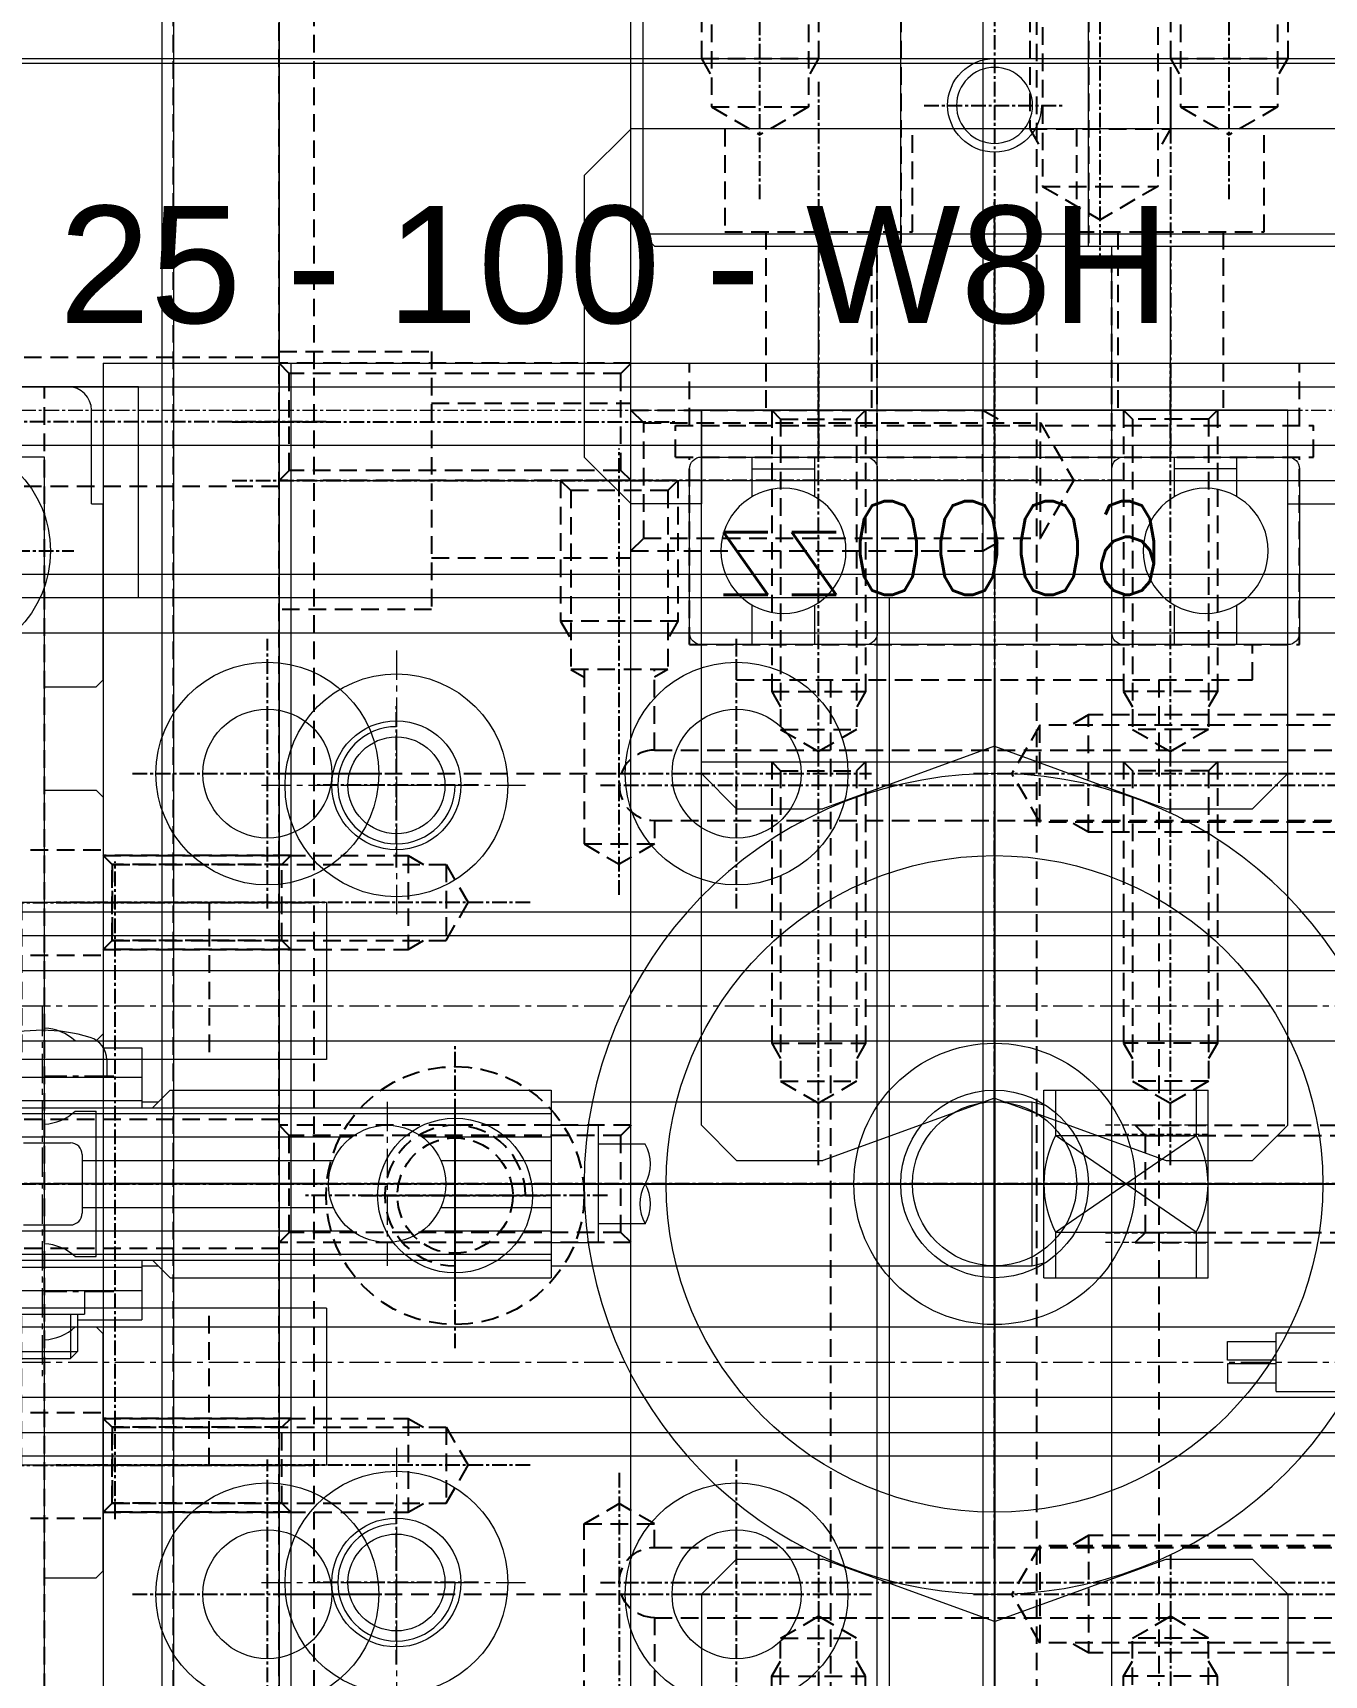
# Model space of a CAD drawing. Header units: millimetres. Extents: x -32759 to 129432, y 390 to 54305.
# Drawn here: x 11886.9 to 11941.9, y 24555.9 to 24626 of the extents above; entities that cross this region are included whole.
import ezdxf

# ---------------------------------------------------------------- set-up
doc = ezdxf.new("R2010")
doc.units = ezdxf.units.MM
doc.linetypes.add('CENTER', pattern=[2, 1.25, -0.25, 0.25, -0.25])
doc.linetypes.add('HIDDEN', pattern=[0.375, 0.25, -0.125])
doc.layers.add('_BODY', color=7, linetype='Continuous', lineweight=13)
doc.layers.add('CL', color=1, linetype='CENTER')
doc.layers.add('HL', color=2, linetype='HIDDEN')
doc.styles.get("Standard").update_dxf_attribs({"font": 'arial.ttf'})
doc.styles.add('한글', font='romans.shx', dxfattribs={"height": 4, "bigfont": 'whgtxt.shx'})
doc.dimstyles.new('AM_ISO$0', dxfattribs={"dimtxt": 3.5, "dimasz": 3.5, "dimexe": 1, "dimexo": 1, "dimgap": 1.5, "dimtad": 1, "dimdsep": 46, "dimtxsty": 'Standard', "dimcen": 0, "dimclrd": 256, "dimclre": 256, "dimclrt": 2, "dimadec": 0, "dimazin": 2, "dimtp": 0.1, "dimtm": 0.1, "dimtfac": 0.71, "dimtdec": 3, "dimtmove": 0, "dimatfit": 3, "dimfxl": 1, "dimlwd": -1, "dimlwe": -1, "dimarcsym": 1})

# ---------------------------------------------------------------- blocks, each defined once
blk = doc.blocks.new('473232')
at = {"ltscale": 0.5}
blk.add_line((206922.869, 18218.89), (206542.869, 18218.89), dxfattribs=at)
at = {"layer": 'HL', "ltscale": 3}
blk.add_line((206542.869, 18216.59), (206922.869, 18216.59), dxfattribs=at)
blk = doc.blocks.new('564wt')
at = {"layer": 'HL', "ltscale": 3}
for p, q in [((202139.172, 17166.356), (202499.172, 17166.356)), ((202139.172, 17160.356), (202499.172, 17160.356))]:
    blk.add_line(p, q, dxfattribs=at)
blk = doc.blocks.new('65UWRT56')
at = {"ltscale": 0.5}
blk.add_line((202499.172, 17587.608), (202139.172, 17587.608), dxfattribs=at)
blk = doc.blocks.new('7ETE54')
at = {"xscale": -1, "rotation": 180}
blk.add_blockref('564wt', (0, 35287.123), dxfattribs=at)
blk.add_blockref('65UWRT56', (0, 539.159))
blk = doc.blocks.new('56E4T3')
for name, p in [('7ETE54', (-3549.445, 1516.421)), ('473232', (-7923.142, 1389.797))]:
    blk.add_blockref(name, p)
blk = doc.blocks.new('y8itwt')
at = {"color": 1, "ltscale": 0.5}
blk.add_circle((240471.292, 30586.833), 14, dxfattribs=at)
at = {"layer": 'CL', "ltscale": 0.5}
for p, q in [((240471.292, 30602.809), (240471.292, 30570.858)), ((240455.317, 30586.833), (240487.268, 30586.833))]:
    blk.add_line(p, q, dxfattribs=at)
blk = doc.blocks.new('67iwrw')
at = {"color": 1, "ltscale": 0.5}
blk.add_circle((240418.069, 30534.504), 3.5, dxfattribs=at)
at = {"layer": 'CL', "ltscale": 0.5}
for p, q in [((240418.069, 30539.007), (240418.069, 30530.002)), ((240413.566, 30534.504), (240422.572, 30534.504))]:
    blk.add_line(p, q, dxfattribs=at)
blk = doc.blocks.new('rtert')
at = {"layer": 'CL', "ltscale": 0.5}
blk.add_line((308634.073, 27466.306), (308614.873, 27466.306), dxfattribs=at)
at = {"layer": 'HL', "ltscale": 3}
for p, q in [((308616.873, 27468.306), (308617.252, 27467.927)), ((308616.873, 27468.306), (308628.873, 27468.306)), ((308628.873, 27468.306), (308628.873, 27464.306)), ((308628.873, 27468.306), (308629.529, 27467.927)), ((308617.252, 27467.927), (308617.252, 27464.685)), ((308617.252, 27467.927), (308630.494, 27467.927)), ((308630.494, 27467.927), (308630.494, 27464.685)), ((308630.494, 27467.927), (308631.43, 27466.306)), ((308630.494, 27464.685), (308631.43, 27466.306)), ((308616.873, 27464.306), (308617.252, 27464.685)), ((308617.252, 27464.685), (308630.494, 27464.685)), ((308628.873, 27464.306), (308629.529, 27464.685)), ((308616.873, 27464.306), (308628.873, 27464.306))]:
    blk.add_line(p, q, dxfattribs=at)
blk = doc.blocks.new('56eyeryry')
at = {"ltscale": 0.5}
for p, q in [((235056.74, 50704.631), (235056.74, 50679.631)), ((235072.24, 50704.631), (235056.74, 50704.631)), ((235073.74, 50703.131), (235072.24, 50704.631)), ((235073.74, 50703.131), (235073.74, 50699.448)), ((235071.077, 50692.131), (235073.74, 50699.448)), ((235071.077, 50692.131), (235073.74, 50684.814)), ((235073.74, 50684.814), (235073.74, 50681.131)), ((235072.24, 50679.631), (235073.74, 50681.131)), ((235072.24, 50679.631), (235056.74, 50679.631))]:
    blk.add_line(p, q, dxfattribs=at)
blk.add_blockref('rtert', (-73560.133, 23233.325))
at = {"xscale": -1, "rotation": 180}
blk.add_blockref('rtert', (-73560.133, 78150.937), dxfattribs=at)
blk = doc.blocks.new('e4ter')
at = {"layer": 'CL', "ltscale": 0.5}
blk.add_line((231586.488, 52130.682), (231602.488, 52130.682), dxfattribs=at)
at = {"layer": 'HL', "ltscale": 3}
for p, q in [((231588.488, 52134.682), (231592.888, 52134.682)), ((231592.888, 52134.682), (231592.888, 52126.682)), ((231592.888, 52132.932), (231600.488, 52132.932)), ((231592.888, 52128.432), (231600.488, 52128.432)), ((231592.888, 52126.682), (231588.488, 52126.682))]:
    blk.add_line(p, q, dxfattribs=at)
blk = doc.blocks.new('6e54')
at = {"ltscale": 0.5}
for p, q in [((235176.909, 50206.725), (235178.909, 50208.725)), ((235178.909, 50208.725), (235190.909, 50208.725)), ((235190.909, 50208.725), (235192.909, 50206.725)), ((235176.909, 50142.725), (235176.909, 50206.725)), ((235192.909, 50203.725), (235192.909, 50206.725)), ((235188.909, 50178.725), (235188.909, 50203.725)), ((235188.909, 50203.725), (235192.909, 50203.725)), ((235192.909, 50178.725), (235188.909, 50178.725)), ((235192.909, 50178.725), (235192.909, 50124.725))]:
    blk.add_line(p, q, dxfattribs=at)
for p in [(3588.421, -1931.956), (3588.421, -1946.956)]:
    blk.add_blockref('e4ter', p)
blk = doc.blocks.new('67irtey')
at = {"xscale": -1}
for name, p in [('6e54', (467139.161, 2726.093)), ('56eyeryry', (466991.992, 2225.188)), ('56eyeryry', (467006.992, 2225.188))]:
    blk.add_blockref(name, p, dxfattribs=at)
for name, p in [('y8itwt', (-8554.04, 22330.486)), ('56eyeryry', (-3172.488, 2225.188)), ('67iwrw', (-8500.817, 22382.814))]:
    blk.add_blockref(name, p)
blk = doc.blocks.new('68w3rwt')
at = {"color": 1}
blk.add_blockref('67irtey', (-16361.778, 1883.768), dxfattribs=at)
blk = doc.blocks.new('*D660')
at = {"linetype": 'ByBlock', "ltscale": 0.5, "transparency": 16777216}
for p, q in [((208653.427, 29756.315), (208653.427, 29759.373)), ((208656.927, 29758.373), (208744.927, 29758.373)), ((208748.427, 29758.037), (208748.427, 29757.373))]:
    blk.add_line(p, q, dxfattribs=at)
at = {"ltscale": 0.5, "transparency": 16777216}
for points in [[(208656.927, 29758.957), (208656.927, 29757.79), (208653.427, 29758.373)], [(208744.927, 29758.957), (208744.927, 29757.79), (208748.427, 29758.373)]]:
    blk.add_solid(points, dxfattribs=at)
at = {"layer": 'Defpoints', "color": 0, "ltscale": 0.5, "transparency": 16777216}
for p in [(208748.427, 29759.037), (208748.427, 29758.373), (208653.427, 29755.315)]:
    blk.add_point(p, dxfattribs=at)
at = {"color": 2, "ltscale": 0.5, "transparency": 16777216, "insert": (208700.927, 29761.623), "char_height": 3.5, "attachment_point": 5, "bg_fill": 3, "box_fill_scale": 1.1, "bg_fill_color": 256, "bg_fill_true_color": 13158600, "bg_fill_transparency": 7062}
blk.add_mtext('95', dxfattribs=at)
blk = doc.blocks.new('ORDERNO')
at = {"color": 3}
blk.add_attdef('ORDER', (0, 0), '', height=5, dxfattribs=at)
blk = doc.blocks.new('tywerert')
for p, q in [((237778.667, 36749.444), (237916.167, 36749.444)), ((237778.667, 36749.244), (237916.167, 36749.244)), ((237778.667, 36735.444), (237916.167, 36735.444)), ((237778.667, 36732.944), (237916.167, 36732.944)), ((237778.667, 36727.444), (237916.167, 36727.444)), ((237778.667, 36724.944), (237916.167, 36724.944)), ((237778.667, 36713.044), (237916.167, 36713.044)), ((237778.667, 36712.044), (237916.167, 36712.044)), ((237778.667, 36710.544), (237916.167, 36710.544)), ((237778.667, 36707.544), (237916.167, 36707.544)), ((237778.667, 36695.344), (237916.167, 36695.344)), ((237877.167, 36692.594), (237877.167, 36695.094)), ((237778.667, 36692.344), (237916.167, 36692.344)), ((237778.667, 36690.844), (237916.167, 36690.844)), ((237778.667, 36689.844), (237916.167, 36689.844))]:
    blk.add_line(p, q)
at = {"color": 2, "linetype": 'CENTER', "ltscale": 0.5}
blk.add_line((237761.667, 36734.444), (237963.667, 36734.444), dxfattribs=at)
at = {"color": 2, "linetype": 'CENTER'}
for p, q in [((237839.667, 36724.194), (237839.667, 36712.694)), ((237833.917, 36718.444), (237845.417, 36718.444)), ((237777.667, 36709.044), (237917.167, 36709.044)), ((237761.667, 36701.444), (237917.167, 36701.444)), ((237777.667, 36693.844), (237917.167, 36693.844)), ((237839.667, 36690.194), (237839.667, 36678.694)), ((237833.917, 36684.444), (237845.417, 36684.444))]:
    blk.add_line(p, q, dxfattribs=at)
at = {"linetype": 'Continuous'}
for p, q in [((237877.167, 36695.094), (237881.505, 36695.094)), ((237875.098, 36694.724), (237877.167, 36694.724)), ((237875.098, 36693.924), (237875.098, 36694.724)), ((237877.167, 36693.924), (237875.098, 36693.924)), ((237877.167, 36693.764), (237875.098, 36693.764)), ((237875.098, 36693.764), (237875.098, 36692.964)), ((237875.098, 36692.964), (237877.167, 36692.964)), ((237877.167, 36692.594), (237881.505, 36692.594))]:
    blk.add_line(p, q, dxfattribs=at)
for centre, radius in [((237839.667, 36718.444), 4.75), ((237839.667, 36718.444), 2.75), ((237839.667, 36684.444), 4.75), ((237839.667, 36684.444), 2.75)]:
    blk.add_circle(centre, radius)
at = {"ltscale": 0.5}
blk.add_blockref('ORDERNO', (237803.555, 36738.158), dxfattribs=at).add_auto_attribs({'ORDER': 'NGQL 25 - 100 - W8H'})
blk = doc.blocks.new('fgture')
at = {"color": 2, "linetype": 'CENTER'}
for p, q in [((240849.032, 36516.43), (240849.032, 36532.43)), ((240834.332, 36520.48), (240834.332, 36527.48))]:
    blk.add_line(p, q, dxfattribs=at)
for p, q in [((240847.832, 36531.43), (240847.532, 36531.13)), ((240850.532, 36531.13), (240847.532, 36531.13)), ((240850.232, 36531.43), (240847.832, 36531.43)), ((240844.782, 36527.23), (240844.782, 36529.78)), ((240847.532, 36529.78), (240844.782, 36529.78)), ((240850.832, 36529.53), (240847.232, 36529.53)), ((240853.282, 36528.53), (240844.782, 36528.53)), ((240806.332, 36527.98), (240799.332, 36527.98)), ((240799.332, 36527.98), (240799.332, 36519.98)), ((240799.832, 36526.042), (240799.832, 36527.98)), ((240805.832, 36526.042), (240805.832, 36527.98)), ((240806.332, 36527.98), (240806.332, 36519.98)), ((240843.582, 36527.98), (240827.332, 36527.98)), ((240827.332, 36519.98), (240827.332, 36527.98)), ((240843.582, 36527.98), (240844.332, 36527.23)), ((240853.282, 36527.53), (240844.782, 36527.53)), ((240806.832, 36527.48), (240806.332, 36527.346)), ((240806.832, 36527.48), (240806.832, 36520.48)), ((240853.332, 36527.23), (240827.332, 36527.23)), ((240853.332, 36526.98), (240827.332, 36526.98)), ((240844.782, 36527.48), (240844.082, 36527.48)), ((240805.832, 36526.042), (240799.832, 36526.042)), ((240832.832, 36525.98), (240827.332, 36525.98)), ((240853.332, 36525.98), (240835.832, 36525.98)), ((240849.832, 36525.73), (240847.832, 36525.73)), ((240832.041, 36524.98), (240827.332, 36524.98)), ((240847.332, 36524.98), (240836.623, 36524.98)), ((240847.332, 36522.73), (240847.332, 36525.23)), ((240832.041, 36522.98), (240827.332, 36522.98)), ((240847.332, 36522.98), (240836.623, 36522.98)), ((240832.832, 36521.98), (240827.332, 36521.98)), ((240853.332, 36521.98), (240835.832, 36521.98)), ((240849.832, 36522.23), (240847.832, 36522.23)), ((240805.832, 36521.919), (240799.832, 36521.919)), ((240799.832, 36519.98), (240799.832, 36521.919)), ((240805.832, 36519.98), (240805.832, 36521.919)), ((240806.832, 36520.48), (240806.332, 36520.614)), ((240853.332, 36520.98), (240827.332, 36520.98)), ((240853.332, 36520.73), (240827.332, 36520.73)), ((240844.332, 36520.73), (240843.582, 36519.98)), ((240844.782, 36518.18), (240844.782, 36520.73)), ((240806.332, 36519.98), (240799.332, 36519.98)), ((240843.582, 36519.98), (240827.332, 36519.98)), ((240844.782, 36520.48), (240844.082, 36520.48)), ((240853.282, 36520.43), (240844.782, 36520.43)), ((240853.282, 36519.43), (240844.782, 36519.43)), ((240846.282, 36518.691), (240846.282, 36519.43)), ((240846.422, 36518.18), (240844.782, 36518.18))]:
    blk.add_line(p, q)
at = {"linetype": 'Continuous'}
for p, q in [((240847.532, 36529.53), (240847.532, 36531.13)), ((240847.232, 36528.53), (240847.232, 36529.53)), ((240827.332, 36526.48), (240825.332, 36526.48)), ((240825.332, 36521.48), (240825.332, 36526.48)), ((240823.332, 36525.68), (240825.332, 36525.68)), ((240823.332, 36522.28), (240825.332, 36522.28)), ((240827.332, 36521.48), (240825.332, 36521.48))]:
    blk.add_line(p, q, dxfattribs=at)
at = {"color": 2, "linetype": 'Continuous'}
blk.add_line((240847.832, 36529.53), (240847.832, 36531.43), dxfattribs=at)
at = {"ltscale": 0.5}
for p, q in [((240827.332, 36527.48), (240806.832, 36527.48)), ((240827.332, 36520.48), (240806.832, 36520.48))]:
    blk.add_line(p, q, dxfattribs=at)
at = {"color": 3, "linetype": 'HIDDEN'}
for p, q in [((240799.332, 36526.48), (240803.803, 36526.48)), ((240799.332, 36526.08), (240803.803, 36526.08)), ((240799.332, 36521.88), (240803.803, 36521.88)), ((240799.332, 36521.48), (240803.803, 36521.48))]:
    blk.add_line(p, q, dxfattribs=at)
at = {"color": 1}
for p, q in [((240805.832, 36526.042), (240799.832, 36521.919)), ((240799.832, 36526.042), (240805.832, 36521.919))]:
    blk.add_line(p, q, dxfattribs=at)
at = {"color": 2, "linetype": 'CENTER', "ltscale": 0.5}
blk.add_line((240902.332, 36523.98), (240798.332, 36523.98), dxfattribs=at)
blk.add_circle((240834.332, 36523.98), 2.5)
for centre, radius, start, end in [((240803.832, 36523.98), 4.5, 152.73396, 207.26604), ((240801.832, 36523.98), 4.5, 332.73396, 27.26604), ((240847.832, 36525.23), 0.5, 90, 180), ((240847.832, 36522.73), 0.5, 180, 270), ((240847.282, 36518.691), 1, 180, 253.04224), ((240849.032, 36524.43), 7, 253.04224, 286.95776)]:
    blk.add_arc(centre, radius, start, end)
at = {"color": 2}
for centre, start, end in [((240824.804, 36524.83), 150, 210), ((240821.86, 36524.83), 330, 30), ((240824.804, 36523.13), 150, 210)]:
    blk.add_arc(centre, 1.7, start, end, dxfattribs=at)
blk = doc.blocks.new('yioil')
blk.add_blockref('fgture', (-19273.798, -1434.611))
blk = doc.blocks.new('y8iil')
at = {"rotation": 180}
blk.add_blockref('tywerert', (459401.801, 72152.777), dxfattribs=at)
blk.add_blockref('yioil', (2, 361.963))
blk = doc.blocks.new('tiuerstwt')
at = {"ltscale": 0.5}
blk.add_circle((234826.104, 32508.07), 2.067, dxfattribs=at)
at = {"color": 1, "ltscale": 0.5}
blk.add_arc((234826.104, 32508.07), 2.5, 270, 180, dxfattribs=at)
at = {"layer": 'CL', "ltscale": 0.5}
for p, q in [((234826.104, 32511.57), (234826.104, 32504.57)), ((234822.604, 32508.07), (234829.604, 32508.07))]:
    blk.add_line(p, q, dxfattribs=at)
blk = doc.blocks.new('5tueryr')
at = {"layer": 'CL', "ltscale": 0.5}
blk.add_line((233769.991, 31422.771), (233788.991, 31422.771), dxfattribs=at)
at = {"layer": 'HL', "ltscale": 3}
for p, q in [((233771.991, 31425.521), (233786.991, 31425.521)), ((233771.991, 31420.021), (233786.991, 31420.021))]:
    blk.add_line(p, q, dxfattribs=at)
blk = doc.blocks.new('ytuwer5')
at = {"layer": 'CL', "ltscale": 0.5}
blk.add_line((233585.412, 30999.062), (233419.412, 30999.062), dxfattribs=at)
at = {"layer": 'HL', "ltscale": 3}
blk.add_line((233527.412, 31051.562), (233527.412, 30946.562), dxfattribs=at)
for name, p in [('tiuerstwt', (-1303.693, -1492.007)), ('5tueryr', (-244.58, -423.709)), ('tiuerstwt', (-1303.693, -1526.007))]:
    blk.add_blockref(name, p)
at = {"xscale": -1, "rotation": 180}
blk.add_blockref('5tueryr', (-244.58, 62389.333), dxfattribs=at)
blk = doc.blocks.new('9orerewr')
at = {"layer": 'CL', "ltscale": 0.5}
blk.add_line((234343.853, 30892.256), (234320.411, 30892.256), dxfattribs=at)
at = {"layer": 'HL', "ltscale": 3}
for p, q in [((234322.909, 30895.256), (234323.45, 30894.714)), ((234322.909, 30895.256), (234337.909, 30895.256)), ((234323.45, 30894.714), (234323.45, 30889.797)), ((234323.45, 30894.714), (234340.367, 30894.714)), ((234337.909, 30895.256), (234337.909, 30889.256)), ((234337.909, 30895.256), (234338.846, 30894.714)), ((234340.367, 30894.714), (234340.367, 30889.797)), ((234340.367, 30894.714), (234341.787, 30892.256)), ((234340.367, 30889.797), (234341.787, 30892.256)), ((234322.909, 30889.256), (234323.45, 30889.797)), ((234323.45, 30889.797), (234340.367, 30889.797)), ((234337.909, 30889.256), (234338.846, 30889.797)), ((234322.909, 30889.256), (234337.909, 30889.256))]:
    blk.add_line(p, q, dxfattribs=at)
blk = doc.blocks.new('RTYWRQ')
at = {"ltscale": 0.5}
blk.add_line((232745.33, 30570.904), (232865.33, 30570.904), dxfattribs=at)
at = {"layer": 'CL', "ltscale": 0.5}
blk.add_line((232805.33, 30573.904), (232805.33, 30477.904), dxfattribs=at)
at = {"xscale": -1, "rotation": 90}
blk.add_blockref('9orerewr', (263727.585, 264893.813), dxfattribs=at)
at = {"xscale": -1}
blk.add_blockref('9orerewr', (467188.238, -341.351), dxfattribs=at)
blk = doc.blocks.new('78WR6')
at = {"layer": 'CL', "ltscale": 0.5}
blk.add_line((234760.997, 32472.098), (234741.997, 32472.098), dxfattribs=at)
at = {"layer": 'HL', "ltscale": 3}
for p, q in [((234752.497, 32466.598), (234752.497, 32477.598)), ((234752.497, 32477.598), (234758.997, 32477.598)), ((234752.497, 32475.398), (234743.997, 32475.398)), ((234752.497, 32468.798), (234743.997, 32468.798)), ((234758.997, 32466.598), (234752.497, 32466.598))]:
    blk.add_line(p, q, dxfattribs=at)
blk = doc.blocks.new('i8etewt')
at = {"layer": 'CL', "ltscale": 0.5}
for p, q in [((233138.366, 30670.897), (233138.366, 30662.897)), ((233134.366, 30666.897), (233142.366, 30666.897))]:
    blk.add_line(p, q, dxfattribs=at)
at = {"layer": 'HL', "ltscale": 3}
blk.add_circle((233138.366, 30666.897), 2.459, dxfattribs=at)
blk.add_arc((233138.366, 30666.897), 3, 270, 180, dxfattribs=at)
blk = doc.blocks.new('iusgqw')
at = {"layer": 'CL', "ltscale": 0.5}
blk.add_line((234848.104, 32508.07), (234829.104, 32508.07), dxfattribs=at)
at = {"layer": 'HL', "ltscale": 3}
for p, q in [((234831.104, 32510.57), (234831.537, 32510.137)), ((234831.104, 32510.57), (234846.104, 32510.57)), ((234845.671, 32510.137), (234846.104, 32510.57)), ((234831.537, 32510.137), (234831.537, 32506.003)), ((234831.537, 32510.137), (234845.671, 32510.137)), ((234845.671, 32510.137), (234845.671, 32506.003)), ((234831.104, 32505.57), (234831.537, 32506.003)), ((234831.537, 32506.003), (234845.671, 32506.003)), ((234845.671, 32506.003), (234846.104, 32505.57)), ((234831.104, 32505.57), (234846.104, 32505.57))]:
    blk.add_line(p, q, dxfattribs=at)
blk = doc.blocks.new('678WRWRW')
at = {"layer": 'CL', "ltscale": 0.5}
blk.add_line((233401.992, 29460.89), (233382.992, 29460.89), dxfattribs=at)
at = {"layer": 'HL', "ltscale": 3}
for p, q in [((233399.992, 29478.39), (233384.992, 29478.39)), ((233399.992, 29443.39), (233384.992, 29443.39))]:
    blk.add_line(p, q, dxfattribs=at)
blk = doc.blocks.new('6854QRR')
at = {"ltscale": 0.5}
for p, q in [((232730.33, 30315.875), (233080.33, 30315.875)), ((232730.33, 30300.875), (233080.33, 30300.875))]:
    blk.add_line(p, q, dxfattribs=at)
at = {"rotation": 90}
for name, p in [('678WRWRW', (262266.22, -203084.118)), ('iusgqw', (265313.399, -204530.23)), ('78WR6', (265307.428, -204443.122)), ('iusgqw', (265345.899, -204530.23))]:
    blk.add_blockref(name, p, dxfattribs=at)
blk.add_blockref('i8etewt', (-333.536, -358.523))
blk = doc.blocks.new('uigrwww')
at = {"layer": 'CL', "ltscale": 0.5}
blk.add_line((202447.726, 32410.022), (202427.726, 32410.022), dxfattribs=at)
at = {"layer": 'HL', "ltscale": 3}
for p, q in [((202429.726, 32412.522), (202430.159, 32412.089)), ((202429.726, 32412.522), (202441.726, 32412.522)), ((202441.726, 32412.522), (202441.726, 32407.522)), ((202441.726, 32412.522), (202442.476, 32412.089)), ((202430.159, 32412.089), (202430.159, 32407.955)), ((202430.159, 32412.089), (202443.793, 32412.089)), ((202443.793, 32412.089), (202443.793, 32407.955)), ((202443.793, 32412.089), (202444.987, 32410.022)), ((202443.793, 32407.955), (202444.987, 32410.022)), ((202429.726, 32407.522), (202430.159, 32407.955)), ((202430.159, 32407.955), (202443.793, 32407.955)), ((202441.726, 32407.522), (202442.476, 32407.955)), ((202429.726, 32407.522), (202441.726, 32407.522))]:
    blk.add_line(p, q, dxfattribs=at)
blk = doc.blocks.new('69RYEY')
at = {"layer": 'CL', "ltscale": 0.5}
blk.add_line((233175.964, 32426.169), (233199.964, 32426.169), dxfattribs=at)
at = {"layer": 'HL', "ltscale": 3}
for p, q in [((233177.964, 32430.169), (233197.964, 32430.169)), ((233177.964, 32422.169), (233197.964, 32422.169))]:
    blk.add_line(p, q, dxfattribs=at)
blk = doc.blocks.new('67IRYE')
at = {"ltscale": 0.5}
blk.add_circle((234803.908, 32498.701), 1.621, dxfattribs=at)
at = {"color": 1, "ltscale": 0.5}
blk.add_arc((234803.908, 32498.701), 2, 270, 180, dxfattribs=at)
at = {"layer": 'CL', "ltscale": 0.5}
for p, q in [((234803.908, 32501.701), (234803.908, 32495.701)), ((234800.908, 32498.701), (234806.908, 32498.701))]:
    blk.add_line(p, q, dxfattribs=at)
blk = doc.blocks.new('8WRWRT')
at = {"ltscale": 0.5}
for p, q in [((233177.964, 32440.669), (233178.464, 32441.169)), ((233177.964, 32440.669), (233177.964, 32411.669)), ((233178.464, 32441.169), (233197.464, 32441.169)), ((233178.464, 32441.169), (233178.464, 32411.169)), ((233197.464, 32441.169), (233197.964, 32440.669)), ((233197.464, 32411.169), (233197.464, 32441.169)), ((233197.964, 32440.669), (233197.964, 32411.669)), ((233177.964, 32411.669), (233178.464, 32411.169)), ((233178.464, 32411.169), (233197.464, 32411.169)), ((233197.464, 32411.169), (233197.964, 32411.669))]:
    blk.add_line(p, q, dxfattribs=at)
for name, p in [('uigrwww', (30748.238, 26.147)), ('69RYEY', (0, 0)), ('67IRYE', (-1611.944, -72.532)), ('uigrwww', (30748.238, 6.147))]:
    blk.add_blockref(name, p)
blk = doc.blocks.new('763QR')
at = {"ltscale": 0.5}
blk.add_circle((234260.703, 29612.139), 3.3, dxfattribs=at)
at = {"layer": 'CL', "ltscale": 0.5}
for p, q in [((234260.703, 29605.639), (234260.703, 29618.639)), ((234254.203, 29612.139), (234267.203, 29612.139))]:
    blk.add_line(p, q, dxfattribs=at)
at = {"layer": 'HL', "ltscale": 3}
blk.add_circle((234260.703, 29612.139), 5.5, dxfattribs=at)
blk = doc.blocks.new('678W4TRW3R3')
at = {"ltscale": 0.5}
for p, q in [((233085.33, 29093.535), (232725.33, 29093.535)), ((233085.33, 29088.535), (232725.33, 29088.535))]:
    blk.add_line(p, q, dxfattribs=at)
blk.add_blockref('763QR', (-1455.873, -531.104))
blk = doc.blocks.new('57EQ32')
at = {"rotation": 90}
blk.add_blockref('ytuwer5', (261876.31, -202871.993), dxfattribs=at)
for name, p in [('678W4TRW3R3', (-1928.082, 1566.884)), ('6854QRR', (-1928.082, 339.544)), ('RTYWRQ', (-1928.082, 69.515))]:
    blk.add_blockref(name, p)
at = {"xscale": -1}
blk.add_blockref('8WRWRT', (464115.211, -1801.25), dxfattribs=at)
blk = doc.blocks.new('tyufhfd')
at = {"ltscale": 0.5}
for radius in [4.75, 2.75]:
    blk.add_circle((298560.406, 21772.916), radius, dxfattribs=at)
at = {"layer": 'CL', "ltscale": 0.5}
for p, q in [((298560.406, 21778.666), (298560.406, 21767.166)), ((298566.156, 21772.916), (298554.656, 21772.916))]:
    blk.add_line(p, q, dxfattribs=at)
blk = doc.blocks.new('4542455')
at = {"ltscale": 0.5}
for p, q in [((252690.136, 38084.364), (252757.136, 38084.364)), ((252757.136, 38084.364), (252757.136, 38075.364)), ((252757.136, 38075.364), (252790.136, 38075.364))]:
    blk.add_line(p, q, dxfattribs=at)
blk.add_arc((252720.636, 38109.364), 17.5, 183.27583, 176.72417, dxfattribs=at)
at = {"layer": 'CL', "ltscale": 0.5}
for p, q in [((252720.636, 38087.747), (252720.636, 38130.982)), ((252742.254, 38109.364), (252699.019, 38109.364))]:
    blk.add_line(p, q, dxfattribs=at)
at = {"layer": 'HL', "ltscale": 3}
blk.add_line((252761.136, 38143.364), (252761.136, 38075.364), dxfattribs=at)
blk.add_blockref('tyufhfd', (-45794.77, 16309.449))
blk = doc.blocks.new('6uwrwrw')
at = {"layer": 'CL', "ltscale": 0.5}
blk.add_line((251069.26, 49247.254), (251103.26, 49247.254), dxfattribs=at)
at = {"layer": 'HL', "ltscale": 3}
for p, q in [((251071.26, 49251.254), (251075.66, 49251.254)), ((251075.66, 49251.254), (251075.66, 49243.254)), ((251075.66, 49249.504), (251101.26, 49249.504)), ((251075.66, 49245.004), (251101.26, 49245.004)), ((251075.66, 49243.254), (251071.26, 49243.254))]:
    blk.add_line(p, q, dxfattribs=at)
blk = doc.blocks.new('yuoe5e')
for p, q in [((248491.312, 50261.152), (248491.312, 50199.152)), ((248488.812, 50246.652), (248489.112, 50246.952)), ((248491.312, 50246.952), (248489.112, 50246.952)), ((248488.812, 50246.652), (248488.812, 50236.552)), ((248489.112, 50236.252), (248488.812, 50236.552)), ((248490.015, 50236.252), (248489.112, 50236.252)), ((248490.015, 50233.252), (248489.112, 50233.252)), ((248489.112, 50233.252), (248489.112, 50227.052)), ((248490.015, 50227.052), (248489.112, 50227.052)), ((248488.812, 50223.752), (248489.112, 50224.052)), ((248490.015, 50224.052), (248489.112, 50224.052)), ((248488.812, 50213.652), (248488.812, 50223.752)), ((248489.112, 50213.352), (248488.812, 50213.652)), ((248491.312, 50213.352), (248489.112, 50213.352)), ((248488.812, 50208.652), (248489.112, 50208.952)), ((248488.812, 50208.652), (248488.812, 50201.152)), ((248491.312, 50208.952), (248489.112, 50208.952)), ((248489.312, 50201.152), (248488.812, 50201.152)), ((248489.312, 50201.152), (248489.312, 50197.152)), ((248491.312, 50199.152), (248516.312, 50199.152)), ((248496.81, 50196.152), (248490.312, 50196.152))]:
    blk.add_line(p, q)
at = {"color": 2, "linetype": 'CENTER'}
for p, q in [((248488.362, 50234.752), (248491.312, 50234.752)), ((248487.812, 50230.152), (248491.312, 50230.152)), ((248487.812, 50230.152), (248519.812, 50230.152)), ((248488.362, 50225.552), (248491.312, 50225.552))]:
    blk.add_line(p, q, dxfattribs=at)
for centre, radius, start, end in [((248491.412, 50234.752), 2.05, 92.79602, 132.97028), ((248491.412, 50234.752), 2.05, 227.02972, 267.20398), ((248491.412, 50225.552), 2.05, 92.79602, 132.97028), ((248491.412, 50225.552), 2.05, 227.02972, 267.20398), ((248490.312, 50197.152), 1, 180, 270)]:
    blk.add_arc(centre, radius, start, end)
at = {"rotation": 180}
for p in [(499590.072, 99489.405), (499590.072, 99465.405)]:
    blk.add_blockref('6uwrwrw', p, dxfattribs=at)
blk = doc.blocks.new('tew4rwe')
at = {"ltscale": 0.5}
for radius in [4.75, 2.75]:
    blk.add_circle((252324.952, 38196.05), radius, dxfattribs=at)
at = {"layer": 'CL', "ltscale": 0.5}
for p, q in [((252324.952, 38201.8), (252324.952, 38190.3)), ((252319.202, 38196.05), (252330.702, 38196.05))]:
    blk.add_line(p, q, dxfattribs=at)
blk = doc.blocks.new('7uete5e')
at = {"ltscale": 0.5}
for p, q in [((252285.256, 37955.964), (252285.256, 37997.964)), ((252335.256, 37997.964), (252285.256, 37997.964)), ((252298.256, 37979.964), (252298.256, 37997.964)), ((252304.956, 37979.964), (252304.956, 37997.964)), ((252315.556, 37979.964), (252315.556, 37997.964)), ((252322.256, 37979.964), (252322.256, 37997.964)), ((252335.256, 37955.964), (252335.256, 37997.964)), ((252304.956, 37979.964), (252298.256, 37979.964)), ((252322.256, 37979.964), (252315.556, 37979.964)), ((252335.256, 37955.964), (252285.256, 37955.964))]:
    blk.add_line(p, q, dxfattribs=at)
at = {"layer": 'CL', "ltscale": 0.5}
blk.add_line((252295.956, 37988.964), (252324.006, 37988.964), dxfattribs=at)
at = {"layer": 'HL', "ltscale": 3}
for p, q in [((252298.256, 37992.964), (252304.956, 37992.964)), ((252322.256, 37992.964), (252315.556, 37992.964)), ((252298.256, 37984.964), (252304.956, 37984.964)), ((252322.256, 37984.964), (252315.556, 37984.964))]:
    blk.add_line(p, q, dxfattribs=at)
for p in [(-32.196, -213.572), (2.804, -213.572), (-32.196, -233.572), (2.804, -233.572)]:
    blk.add_blockref('tew4rwe', p)
blk = doc.blocks.new('8qwe')
at = {"layer": 'CL', "ltscale": 0.5}
blk.add_line((298493.914, 21777.561), (298483.914, 21777.561), dxfattribs=at)
at = {"layer": 'HL', "ltscale": 3}
for p, q in [((298484.914, 21779.561), (298485.293, 21779.182)), ((298484.914, 21779.561), (298492.914, 21779.561)), ((298492.535, 21779.182), (298492.914, 21779.561)), ((298485.293, 21779.182), (298485.293, 21775.94)), ((298485.293, 21779.182), (298492.535, 21779.182)), ((298492.535, 21779.182), (298492.535, 21775.94)), ((298484.914, 21775.561), (298485.293, 21775.94)), ((298485.293, 21775.94), (298492.535, 21775.94)), ((298492.535, 21775.94), (298492.914, 21775.561)), ((298484.914, 21775.561), (298492.914, 21775.561))]:
    blk.add_line(p, q, dxfattribs=at)
blk = doc.blocks.new('osefe')
at = {"layer": 'CL', "ltscale": 0.5}
blk.add_line((298462.875, 21790.752), (298483.075, 21790.752), dxfattribs=at)
at = {"layer": 'HL', "ltscale": 3}
for p, q in [((298468.075, 21792.752), (298467.418, 21792.373)), ((298468.075, 21788.752), (298468.075, 21792.752)), ((298481.075, 21792.752), (298468.075, 21792.752)), ((298481.075, 21792.752), (298480.696, 21792.373)), ((298466.453, 21792.373), (298465.517, 21790.752)), ((298466.453, 21789.131), (298466.453, 21792.373)), ((298480.696, 21792.373), (298466.453, 21792.373)), ((298480.696, 21789.131), (298480.696, 21792.373)), ((298466.453, 21789.131), (298465.517, 21790.752)), ((298480.696, 21789.131), (298466.453, 21789.131)), ((298468.075, 21788.752), (298467.418, 21789.131)), ((298481.075, 21788.752), (298480.696, 21789.131)), ((298481.075, 21788.752), (298468.075, 21788.752))]:
    blk.add_line(p, q, dxfattribs=at)
blk = doc.blocks.new('uitry')
at = {"ltscale": 0.5}
for radius in [6, 4]:
    blk.add_circle((297142.99, 22085.677), radius, dxfattribs=at)
at = {"layer": 'CL', "ltscale": 0.5}
for p, q in [((297142.99, 22093.036), (297142.99, 22078.317)), ((297150.35, 22085.677), (297135.631, 22085.677))]:
    blk.add_line(p, q, dxfattribs=at)
blk = doc.blocks.new('563eee')
at = {"layer": 'CL', "ltscale": 0.5}
blk.add_line((252283.469, 37291.363), (252209.469, 37291.363), dxfattribs=at)
at = {"layer": 'HL', "ltscale": 3}
for p, q in [((252269.469, 37304.363), (252277.469, 37304.363)), ((252269.469, 37304.363), (252269.469, 37278.363)), ((252277.469, 37304.963), (252278.819, 37304.963)), ((252277.469, 37304.963), (252277.469, 37277.763)), ((252278.819, 37304.963), (252278.819, 37277.763)), ((252278.819, 37304.363), (252281.469, 37304.363)), ((252267.969, 37302.363), (252267.969, 37280.363)), ((252267.969, 37302.363), (252269.469, 37302.363)), ((252267.969, 37298.363), (252224.969, 37298.363)), ((252267.969, 37284.363), (252224.969, 37284.363)), ((252267.969, 37280.363), (252269.469, 37280.363)), ((252269.469, 37278.363), (252277.469, 37278.363)), ((252277.469, 37277.763), (252278.819, 37277.763)), ((252278.819, 37278.363), (252281.469, 37278.363))]:
    blk.add_line(p, q, dxfattribs=at)
blk = doc.blocks.new('t7wer')
at = {"color": 1, "ltscale": 0.5}
for p, q in [((298328.697, 21713.146), (298321.697, 21713.146)), ((298321.197, 21712.646), (298321.197, 21687.646)), ((298329.197, 21687.646), (298329.197, 21712.646)), ((298322.888, 21710.479), (298321.197, 21710.479)), ((298321.697, 21710.479), (298321.697, 21707.813)), ((298329.197, 21710.479), (298327.506, 21710.479)), ((298328.697, 21710.479), (298328.697, 21707.813)), ((298322.888, 21707.813), (298321.197, 21707.813)), ((298329.197, 21707.813), (298327.506, 21707.813)), ((298321.697, 21705.146), (298328.697, 21705.146)), ((298320.197, 21700.146), (298330.197, 21700.146)), ((298328.697, 21695.146), (298321.697, 21695.146)), ((298322.888, 21692.479), (298321.197, 21692.479)), ((298321.697, 21689.813), (298321.697, 21692.479)), ((298329.197, 21692.479), (298327.506, 21692.479)), ((298328.697, 21689.813), (298328.697, 21692.479)), ((298322.888, 21689.813), (298321.197, 21689.813)), ((298329.197, 21689.813), (298327.506, 21689.813)), ((298321.697, 21687.146), (298328.697, 21687.146))]:
    blk.add_line(p, q, dxfattribs=at)
for centre in [(298325.197, 21709.146), (298325.197, 21691.146)]:
    blk.add_circle(centre, 2.666, dxfattribs=at)
for centre, start, end in [((298321.697, 21712.646), 90, 180), ((298328.697, 21712.646), 0, 90), ((298321.697, 21705.646), 180, 270), ((298328.697, 21705.646), 270, 0), ((298321.697, 21694.646), 90, 180), ((298328.697, 21694.646), 0, 90), ((298321.697, 21687.646), 180, 270), ((298328.697, 21687.646), 270, 0)]:
    blk.add_arc(centre, 0.5, start, end, dxfattribs=at)
at = {"color": 1, "ltscale": 0.5, "style": '한글'}
blk.add_text('6000zz', height=4, rotation=90, dxfattribs=at).set_placement((298327.072, 21692.672))
blk = doc.blocks.new('ry2eq')
at = {"layer": 'CL', "ltscale": 0.5}
blk.add_line((253041.811, 37692.486), (253041.811, 37672.595), dxfattribs=at)
at = {"layer": 'HL', "ltscale": 3}
for p, q in [((253039.744, 37689.662), (253041.811, 37690.856)), ((253043.878, 37689.662), (253041.811, 37690.856)), ((253039.744, 37689.662), (253043.878, 37689.662)), ((253039.744, 37675.028), (253039.744, 37689.662)), ((253043.878, 37675.028), (253043.878, 37689.662)), ((253039.311, 37687.595), (253039.744, 37688.345)), ((253044.311, 37687.595), (253043.878, 37688.345)), ((253039.311, 37687.595), (253044.311, 37687.595)), ((253039.311, 37674.595), (253039.311, 37687.595)), ((253044.311, 37674.595), (253044.311, 37687.595)), ((253039.311, 37674.595), (253039.744, 37675.028)), ((253039.744, 37675.028), (253043.878, 37675.028)), ((253044.311, 37674.595), (253043.878, 37675.028))]:
    blk.add_line(p, q, dxfattribs=at)
blk = doc.blocks.new('ETE533')
at = {"layer": 'CL', "ltscale": 0.5}
blk.add_line((252824.219, 37722.095), (252810.768, 37722.095), dxfattribs=at)
at = {"layer": 'HL', "ltscale": 3}
for p, q in [((252812.219, 37724.595), (252812.652, 37724.162)), ((252823.219, 37724.595), (252812.219, 37724.595)), ((252822.786, 37724.162), (252823.219, 37724.595)), ((252812.652, 37724.162), (252812.652, 37720.028)), ((252822.786, 37724.162), (252812.652, 37724.162)), ((252822.786, 37724.162), (252822.786, 37720.028)), ((252812.219, 37719.595), (252812.652, 37720.028)), ((252822.786, 37720.028), (252812.652, 37720.028)), ((252822.786, 37720.028), (252823.219, 37719.595)), ((252823.219, 37719.595), (252812.219, 37719.595))]:
    blk.add_line(p, q, dxfattribs=at)
blk = doc.blocks.new('tytyrr')
at = {"layer": 'CL', "ltscale": 0.5}
for p, q in [((234678.227, 32873.033), (234678.227, 32831.885)), ((234682.898, 32872.23), (234663.862, 32872.23))]:
    blk.add_line(p, q, dxfattribs=at)
at = {"layer": 'HL', "ltscale": 3}
for p, q in [((234665.227, 32874.73), (234665.66, 32874.297)), ((234665.227, 32874.73), (234671.227, 32874.73)), ((234665.66, 32870.163), (234665.66, 32874.297)), ((234665.66, 32874.297), (234673.294, 32874.297)), ((234671.227, 32869.73), (234671.227, 32874.73)), ((234671.227, 32874.73), (234671.977, 32874.297)), ((234673.294, 32870.163), (234673.294, 32874.297)), ((234673.294, 32874.297), (234673.621, 32873.73)), ((234673.294, 32873.73), (234680.727, 32873.73)), ((234680.727, 32873.73), (234680.727, 32870.73)), ((234680.727, 32873.73), (234681.593, 32872.23)), ((234680.727, 32870.73), (234681.593, 32872.23)), ((234673.294, 32870.163), (234673.621, 32870.73)), ((234676.727, 32870.73), (234673.294, 32870.73)), ((234676.727, 32870.73), (234676.727, 32841.297)), ((234679.727, 32870.73), (234679.727, 32841.297)), ((234679.727, 32870.73), (234680.727, 32870.73)), ((234665.227, 32869.73), (234665.66, 32870.163)), ((234665.66, 32870.163), (234673.294, 32870.163)), ((234671.227, 32869.73), (234671.977, 32870.163)), ((234665.227, 32869.73), (234671.227, 32869.73)), ((234676.16, 32841.297), (234676.727, 32841.624)), ((234680.294, 32841.297), (234676.16, 32841.297)), ((234676.16, 32833.663), (234676.16, 32841.297)), ((234680.294, 32841.297), (234679.727, 32841.624)), ((234680.294, 32833.663), (234680.294, 32841.297)), ((234675.727, 32839.23), (234676.16, 32839.98)), ((234680.727, 32839.23), (234680.294, 32839.98)), ((234680.727, 32839.23), (234675.727, 32839.23)), ((234675.727, 32833.23), (234675.727, 32839.23)), ((234680.727, 32833.23), (234680.727, 32839.23)), ((234675.727, 32833.23), (234676.16, 32833.663)), ((234680.294, 32833.663), (234676.16, 32833.663)), ((234680.727, 32833.23), (234680.294, 32833.663))]:
    blk.add_line(p, q, dxfattribs=at)
at = {"layer": 'HL', "ltscale": 3, "extrusion": (0, 0, -1)}
blk.add_ellipse((234678.227, 32870.73), major_axis=(1.5, 0), ratio=1, start_param=3.141593, end_param=6.283185, dxfattribs=at)
blk = doc.blocks.new('ohrture')
at = {"ltscale": 0.5}
for p, q in [((234730.227, 32890.23), (234660.227, 32890.23)), ((234730.227, 32890.23), (234730.227, 32835.23)), ((234730.227, 32882.23), (234660.227, 32882.23)), ((234725.227, 32882.23), (234725.227, 32829.23))]:
    blk.add_line(p, q, dxfattribs=at)
at = {"layer": 'CL', "ltscale": 0.5}
blk.add_line((234695.227, 32831.23), (234695.227, 32892.23), dxfattribs=at)
at = {"rotation": 90}
for name, p in [('osefe', (256473.979, -265590.845)), ('osefe', (256497.979, -265590.845)), ('8qwe', (256460.788, -265602.684)), ('8qwe', (256484.788, -265602.684)), ('ETE533', (272417.322, -219976.99))]:
    blk.add_blockref(name, p, dxfattribs=at)
for name, p in [('tytyrr', (0, -4)), ('563eee', (-17551.242, -4439.134)), ('uitry', (-62447.763, 10766.553)), ('ry2eq', (-18329.084, -4839.365))]:
    blk.add_blockref(name, p)
at = {"xscale": -1, "rotation": 7.865708084864309e-11}
blk.add_blockref('tytyrr', (469390.454, -4), dxfattribs=at)
at = {"xscale": -1}
for name, p in [('t7wer', (533047.424, 11152.084)), ('ry2eq', (487719.538, -4839.365))]:
    blk.add_blockref(name, p, dxfattribs=at)
blk = doc.blocks.new('t7irteyww')
at = {"ltscale": 0.5}
for p, q in [((232551.911, 32536.181), (232631.911, 32536.181)), ((232631.911, 32536.181), (232631.911, 32526.181)), ((232631.911, 32535.181), (232642.411, 32535.181)), ((232631.911, 32527.181), (232642.411, 32527.181)), ((232551.911, 32526.181), (232631.911, 32526.181))]:
    blk.add_line(p, q, dxfattribs=at)
at = {"layer": 'CL', "ltscale": 0.5}
blk.add_line((232644.911, 32531.181), (232538.911, 32531.181), dxfattribs=at)
blk = doc.blocks.new('56ertetet')
at = {"ltscale": 0.5}
for p, q in [((232551.911, 32512.539), (232560.911, 32512.539)), ((232551.911, 32512.539), (232551.911, 32497.539)), ((232560.911, 32512.539), (232560.911, 32497.539)), ((232551.911, 32497.539), (232560.911, 32497.539))]:
    blk.add_line(p, q, dxfattribs=at)
at = {"layer": 'CL', "ltscale": 0.5}
blk.add_line((232549.911, 32505.039), (232562.911, 32505.039), dxfattribs=at)
at = {"layer": 'HL', "ltscale": 3}
for p, q in [((232551.911, 32510.039), (232560.911, 32510.039)), ((232551.911, 32500.039), (232560.911, 32500.039))]:
    blk.add_line(p, q, dxfattribs=at)
blk = doc.blocks.new('7RQQQ')
at = {"rotation": 90}
for name, p in [('yuoe5e', (283870.557, -214596.586)), ('4542455', (271749.77, -218866.41))]:
    blk.add_blockref(name, p, dxfattribs=at)
for name, p in [('7uete5e', (-18669.851, -4097.251)), ('ohrture', (-1054.822, 1001.996)), ('56ertetet', (1119.494, 1349.187)), ('t7irteyww', (1048.494, 1323.045))]:
    blk.add_blockref(name, p)
blk = doc.blocks.new('utoiol')
at = {"ltscale": 0.5}
for p, q in [((208573.427, 29481.257), (208923.427, 29481.257)), ((208573.427, 29466.257), (208923.427, 29466.257))]:
    blk.add_line(p, q, dxfattribs=at)
at = {"rotation": 90}
blk.add_blockref('y8iil', (244099.759, -192085.877), dxfattribs=at)
for name, p in [('57EQ32', (-22228.821, -1174.162)), ('7RQQQ', (-24991.979, -4403.469))]:
    blk.add_blockref(name, p)
at = {"ltscale": 0.5}
dim = blk.add_linear_dim(base=(208748.427, 29758.373), p1=(208653.427, 29755.315), p2=(208748.427, 29759.037), dimstyle='AM_ISO$0', override={"dimtfill": 1}, dxfattribs=at)
dim.commit()
dim.dimension.update_dxf_attribs({"geometry": '*D660', "text_midpoint": (208700.927, 29761.623)})
blk = doc.blocks.new('y8e5ey')
at = {"rotation": 90}
blk.add_blockref('utoiol', (127047.152, -197344.467), dxfattribs=at)
blk = doc.blocks.new('1')
at = {"color": 6, "xscale": -1}
blk.add_blockref('y8e5ey', (100575.763, -6800.077), dxfattribs=at)
blk = doc.blocks.new('sdfgsdfgcxvxbxcv')
at = {"color": 0, "rotation": 90}
blk.add_blockref('68w3rwt', (315072.861, -78258.599), dxfattribs=at)
at = {"rotation": 90}
blk.add_blockref('56E4T3', (279879.962, -61372.848), dxfattribs=at)
at = {"xscale": -1, "rotation": 270}
blk.add_blockref('utoiol', (251335.649, -71351.552), dxfattribs=at)
blk.add_blockref('1', (266381.038, 132792.991))
at = {"rotation": 90}
blk.add_blockref('utoiol', (289722.531, -71351.552), dxfattribs=at)
blk = doc.blocks.new('2')
at = {"color": 6, "xscale": -1}
blk.add_blockref('y8e5ey', (121155.752, -6800.077), dxfattribs=at)
blk = doc.blocks.new('sdfgcxvbcbxcvbxc')
at = {"xscale": -1, "rotation": 270}
for p in [(287056.926, -71351.552), (299516.926, -71351.552)]:
    blk.add_blockref('utoiol', p, dxfattribs=at)
blk.add_blockref('2', (292948.326, 132792.991))

msp = doc.modelspace()

# ---------------------------------------------------------------- block references
at = {"layer": '_BODY'}
for name in ['sdfgcxvbcbxcvbxc', 'sdfgsdfgcxvxbxcv']:
    msp.add_blockref(name, (-248343.912, -112719.974), dxfattribs=at)

doc.saveas('drawing.dxf')
